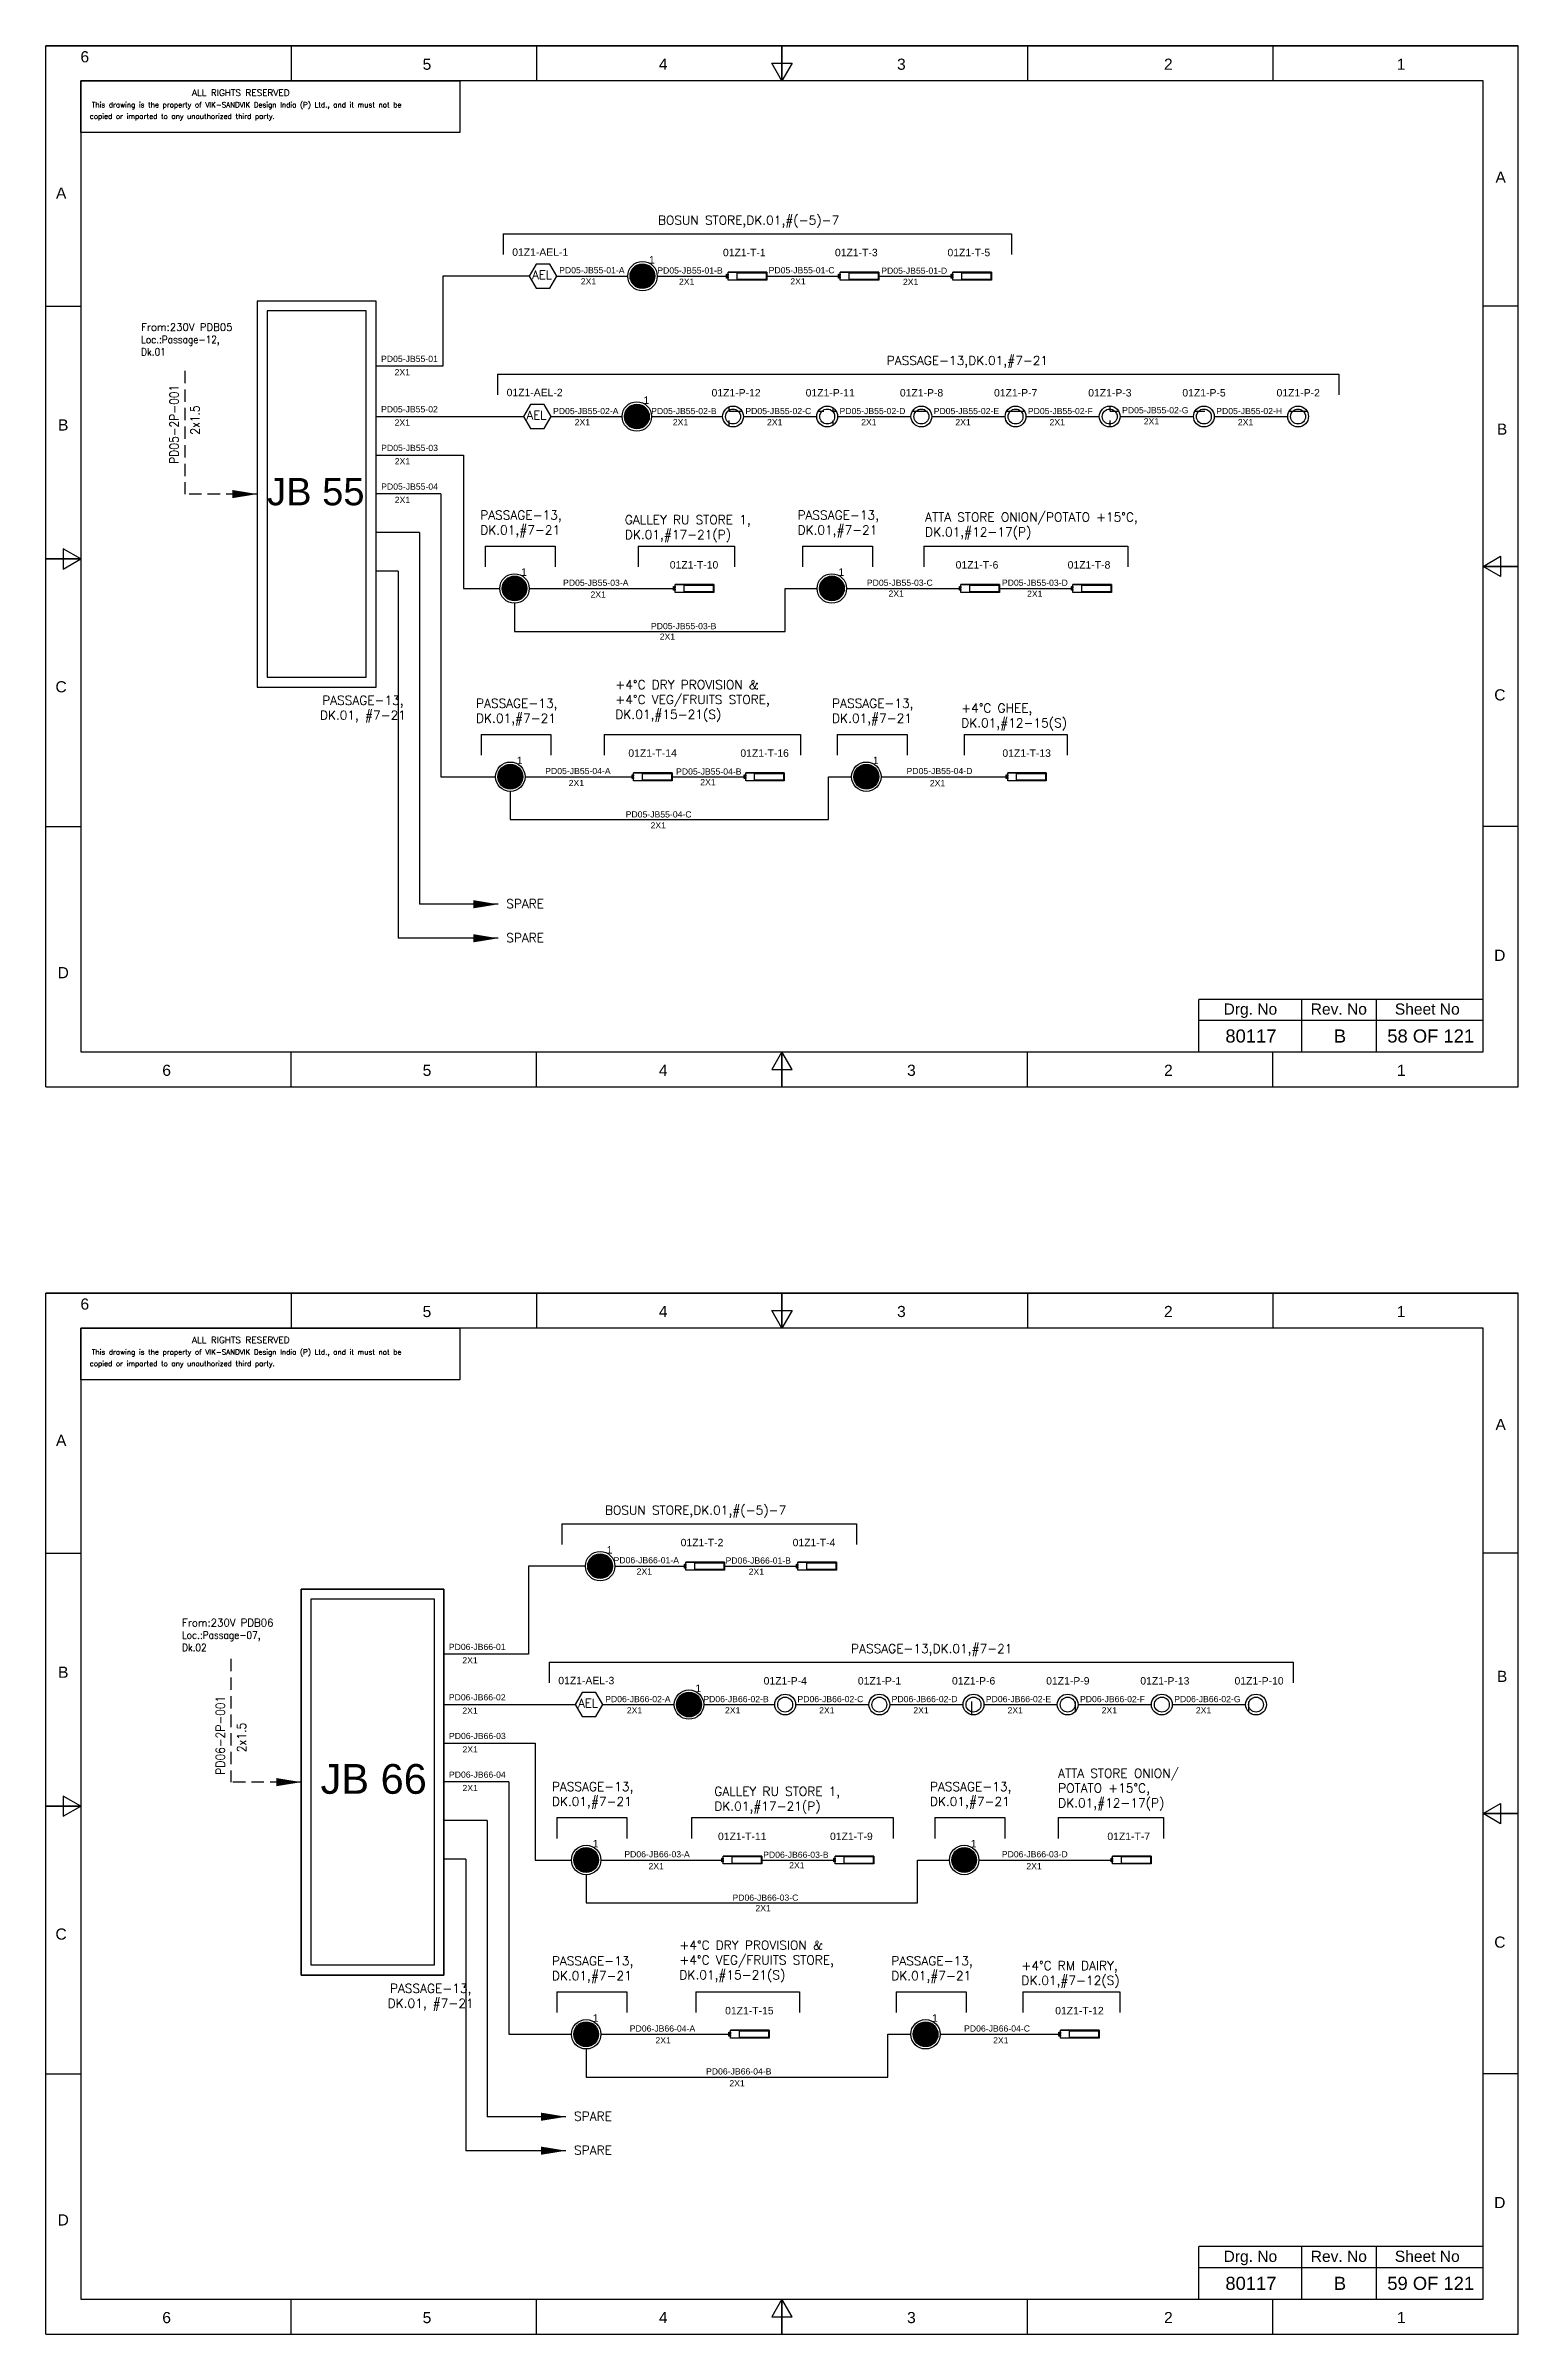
# Model space of a CAD drawing. Header units: inches. Extents: x -3311 to 1429, y -713 to 2436.
# Drawn here: x -3309.1 to -3012.1, y 408.3 to 870 of the extents above; entities that cross this region are included whole.
import ezdxf
from ezdxf.enums import TextEntityAlignment as Align

# ---------------------------------------------------------------- set-up
doc = ezdxf.new("R2010")
doc.units = ezdxf.units.IN
doc.linetypes.add('HIDDEN', pattern=[0.375, 0.25, -0.125])
doc.linetypes.add('SOLID', pattern=[0])
for name, color, linetype, lineweight in [('ELEC_TXT-025', 1, 'Continuous', 25), ('HEL-025', 1, 'Continuous', 25), ('HEL-035', 2, 'Continuous', 35)]:
    doc.layers.add(name, color=color, linetype=linetype, lineweight=lineweight)
doc.layers.add('LINE', color=3, linetype='SOLID')
doc.styles.add('_NORMAL', font='arial.ttf')
doc.styles.add('ROMANS', font='simplex.shx', dxfattribs={"width": 0.88})
doc.styles.get("Standard").update_dxf_attribs({"font": 'arial.ttf'})
doc.dimstyles.get("Standard").update_dxf_attribs({"dimtxt": 0.18, "dimasz": 0.18, "dimexe": 0.18, "dimexo": 0.0625, "dimgap": 0.09, "dimtad": 0, "dimtih": 1, "dimtoh": 1, "dimdec": 4, "dimzin": 0, "dimdsep": 46, "dimtxsty": 'Standard', "dimcen": 0.09, "dimadec": 0, "dimazin": 0, "dimtfac": 1, "dimtdec": 4, "dimtofl": 0, "dimtmove": 0, "dimatfit": 3, "dimfxl": 1, "dimtolj": 1, "dimtzin": 0, "dimarcsym": 0})
pattern_1 = [(0, (0, 0), (0, 6.985), [5.08, -1.905]), (90, (0, 0), (-6.985, 4e-16), [5.08, -1.905])]

# ---------------------------------------------------------------- blocks, each defined once
blk = doc.blocks.new('fr')
at = {"color": 7, "linetype": 'Continuous'}
for p, q in [((33763.99, 4500.4), (33466.99, 4500.4)), ((33466.99, 4500.4), (33763.99, 4500.4)), ((33466.99, 4290.33), (33466.99, 4500.4)), ((33516.49, 4500.4), (33516.49, 4493.33)), ((33565.99, 4500.4), (33565.99, 4493.33)), ((33615.49, 4500.4), (33615.49, 4493.33)), ((33615.49, 4493.33), (33615.49, 4500.4)), ((33615.49, 4500.4), (33615.49, 4493.33)), ((33664.99, 4500.4), (33664.99, 4493.33)), ((33714.49, 4500.4), (33714.49, 4493.33)), ((33763.99, 4290.33), (33763.99, 4500.4)), ((33763.99, 4290.33), (33763.99, 4500.4)), ((33756.92, 4493.33), (33474.06, 4493.33)), ((33474.06, 4493.33), (33474.06, 4297.41)), ((33615.49, 4493.33), (33613.45, 4496.87)), ((33613.45, 4496.87), (33617.53, 4496.87)), ((33617.53, 4496.87), (33615.49, 4493.33)), ((33756.92, 4297.41), (33756.92, 4493.33)), ((33466.99, 4447.89), (33474.06, 4447.89)), ((33763.99, 4447.89), (33756.92, 4447.89)), ((33466.99, 4396.87), (33474.06, 4396.87)), ((33474.06, 4396.87), (33466.99, 4396.87)), ((33466.99, 4396.87), (33474.06, 4396.87)), ((33474.06, 4396.87), (33470.53, 4398.91)), ((33470.53, 4398.91), (33470.53, 4394.83)), ((33470.53, 4394.83), (33474.06, 4396.87)), ((33756.92, 4395.37), (33760.45, 4397.41)), ((33760.45, 4397.41), (33760.45, 4393.33)), ((33763.99, 4395.37), (33756.92, 4395.37)), ((33760.45, 4393.33), (33756.92, 4395.37)), ((33756.92, 4395.37), (33763.99, 4395.37)), ((33763.99, 4395.37), (33756.92, 4395.37)), ((33466.99, 4342.85), (33474.06, 4342.85)), ((33763.99, 4342.85), (33756.92, 4342.85)), ((33474.06, 4297.41), (33756.92, 4297.41)), ((33516.49, 4290.33), (33516.49, 4297.41)), ((33565.99, 4290.33), (33565.99, 4297.41)), ((33615.49, 4297.41), (33613.45, 4293.87)), ((33615.49, 4290.33), (33615.49, 4297.41)), ((33617.53, 4293.87), (33615.49, 4297.41)), ((33615.49, 4297.41), (33615.49, 4290.33)), ((33615.49, 4290.33), (33615.49, 4297.41)), ((33664.99, 4290.33), (33664.99, 4297.41)), ((33714.49, 4290.33), (33714.49, 4297.41)), ((33466.99, 4290.33), (33763.99, 4290.33)), ((33466.99, 4290.33), (33763.99, 4290.33)), ((33613.45, 4293.87), (33617.53, 4293.87))]:
    blk.add_line(p, q, dxfattribs=at)
at = {"color": 7, "style": '_NORMAL'}
for s, p in [('6', (33474.86, 4498.18)), ('5', (33543.88, 4496.68)), ('4', (33591.52, 4496.68)), ('3', (33639.57, 4496.68)), ('2', (33693.41, 4496.68)), ('1', (33740.39, 4496.68)), ('A', (33760.45, 4473.88)), ('A', (33470.1, 4470.68)), ('B', (33470.52, 4423.9)), ('B', (33760.74, 4423.06)), ('C', (33470.08, 4371.07)), ('C', (33760.29, 4369.44)), ('D', (33760.27, 4316.89)), ('D', (33470.51, 4313.39)), ('6', (33491.37, 4293.69)), ('5', (33543.89, 4293.69)), ('4', (33591.53, 4293.69)), ('3', (33641.59, 4293.69)), ('2', (33693.43, 4293.69)), ('1', (33740.41, 4293.69))]:
    blk.add_text(s, height=2.25, dxfattribs=at).set_placement(p, align=Align.MIDDLE_CENTER)
blk = doc.blocks.new('AEL')
at = {"color": 4}
blk.add_lwpolyline([(989.98, -190.09), (992.75, -190.09), (994.14, -187.69), (992.75, -185.28), (989.98, -185.28), (988.59, -187.69)], close=True, dxfattribs=at)
at = {"color": 4, "style": 'ROMANS'}
blk.add_text('AEL', height=1.725, dxfattribs=at).set_placement((989.2, -188.27))
blk = doc.blocks.new('AEL_L')
blk.add_blockref('AEL', (0, 0))
blk.add_attdef('TAG_NO', (986.55, -183.59), '', height=1.5)
blk = doc.blocks.new('FIXED_KEY_SWITCH')
h = blk.add_hatch(color=1)
h.dxf.hatch_style = 1
edge = h.paths.add_edge_path()
edge.add_arc((848.13, 1737.46), 2.5, 0, 360)
at = {"color": 1}
blk.add_circle((848.13, 1737.46), 2.5, dxfattribs=at)
at = {"color": 7, "insert": (849.44, 1741.5), "char_height": 1.5, "attachment_point": 1, "style": '_NORMAL'}
blk.add_mtext_dynamic_manual_height_columns('1', width=1.5, gutter_width=7.5, heights=[0], dxfattribs=at)
blk = doc.blocks.new('SWT')
blk.add_blockref('FIXED_KEY_SWITCH', (0, 0))
blk.add_attdef('TAG_NO', (844.55, 1741.11), '', height=1.5)
blk = doc.blocks.new('2A')
at = {"color": 7, "lineweight": -3, "ltscale": 2.5}
blk.add_line((790.02, 1997.62, -0.03), (782.23, 1997.62, -0.03), dxfattribs=at)
at = {"color": 7, "lineweight": -3, "ltscale": 2.5, "elevation": -0.03}
for points in [[(781.91, 1997.21), (782.23, 1997.21), (782.23, 1996.94), (781.91, 1996.94)], [(781.91, 1996.7), (782.23, 1996.7), (782.23, 1996.44), (781.91, 1996.44)], [(782.23, 1997.62), (790.02, 1997.62), (790.02, 1996.02), (782.23, 1996.02)], [(784.03, 1997.5), (789.88, 1997.5), (789.88, 1996.14), (784.03, 1996.14)]]:
    blk.add_lwpolyline(points, close=True, dxfattribs=at)
blk = doc.blocks.new('LED TUBE LIGHT 30W')
blk.add_blockref('2A', (179.91, -357.89))
blk.add_attdef('TAG_NO.', (962.52, 1642.97), '', height=1.5)
blk = doc.blocks.new('1')
h = blk.add_hatch()
h.set_pattern_fill('ANGLE', color=6)
h.set_pattern_definition(pattern_1)
h.paths.add_polyline_path([(303.23, 2044.43, 1), (306.22, 2044.43, 1)], flags=0)
h.paths.add_polyline_path([(302.63, 2044.43, 1), (306.83, 2044.43, 1)])
h.paths.add_polyline_path([(306.22, 2044.43, -1), (303.23, 2044.43, -1)], flags=16)
h = blk.add_hatch()
h.set_pattern_fill('ANGLE', color=6)
h.set_pattern_definition(pattern_1)
h.paths.add_polyline_path([(303.23, 2044.43, 1), (306.22, 2044.43, 1)])
at = {"color": 6}
for radius in [2.1, 1.5]:
    blk.add_circle((304.73, 2044.43), radius, dxfattribs=at)
blk = doc.blocks.new('LED PENDENT LIGHT 15W')
blk.add_blockref('1', (0, 0))
blk.add_attdef('TAG_NO', (301.63, 2048.1), '', height=1.5)
blk = doc.blocks.new('A$C4BAD7D21')
at = {"layer": 'HEL-025'}
blk.add_lwpolyline([(-34000, 0), (-34000, 2086), (-18714, 2086), (-18714, 0)], close=True, dxfattribs=at)
at = {"layer": 'HEL-025', "style": 'ROMANS'}
for s, p in [('This drawing is the property of VIK-SANDVIK Design India (P) Ltd., and it must not be', (-33558, 1016)), (' copied or imparted to any unauthorized third party.', (-33785, 550))]:
    blk.add_text(s, height=210, dxfattribs=at).set_placement(p)
at = {"layer": 'HEL-035', "style": 'ROMANS'}
blk.add_text('     ALL RIGHTS RESERVED', height=262.5, dxfattribs=at).set_placement((-30497, 1476))

msp = doc.modelspace()

# ---------------------------------------------------------------- linework, layer by layer
for p, q in [((-3216.8, 832.08, -0.05), (-3114.26, 832.08, -0.05)), ((-3229, 823.53), (-3229, 805.38)), ((-3211.55, 823.53), (-3229, 823.53)), ((-3217.92, 803.76, -0.05), (-3048.22, 803.76, -0.05)), ((-3224.77, 787.41), (-3224.77, 760.51)), ((-3229.35, 779.61), (-3242.41, 779.61)), ((-3229.35, 779.61), (-3229.35, 722.53)), ((-3233.66, 771.81), (-3242.41, 771.81)), ((-3233.66, 771.81), (-3233.66, 696.8)), ((-3220.41, 769.06, -0.07), (-3206.32, 769.06, -0.07)), ((-3189.54, 769.06, -0.07), (-3170.14, 769.06, -0.07)), ((-3156.4, 769.06, -0.09), (-3142.31, 769.06, -0.09)), ((-3131.98, 769.06, -0.09), (-3090.83, 769.06, -0.09)), ((-3237.99, 764.01), (-3242.41, 764.01)), ((-3237.99, 764.01), (-3237.99, 689.94)), ((-3214.51, 757.54, -0.02), (-3214.51, 751.86, -0.02)), ((-3159.89, 751.86, -0.02), (-3159.89, 760.51, -0.02)), ((-3214.51, 751.86, -0.02), (-3159.89, 751.86, -0.02)), ((-3221.26, 731.08, -0.08), (-3207.16, 731.08, -0.08)), ((-3196.46, 731.08, -0.08), (-3156.85, 731.08, -0.08)), ((-3149.44, 731.08, -0.04), (-3135.34, 731.08, -0.04)), ((-3123.79, 731.08, -0.04), (-3103.05, 731.08, -0.04)), ((-3151.17, 713.87, -0.03), (-3151.17, 722.53, 0.02)), ((-3215.36, 719.55, -0.03), (-3215.36, 713.87, -0.03)), ((-3215.36, 713.87, -0.03), (-3151.17, 713.87, -0.03)), ((-3204.98, 571.8, -0.05), (-3145.52, 571.8, -0.05)), ((-3211.69, 563.25), (-3211.69, 545.5)), ((-3200.21, 563.25), (-3211.69, 563.25)), ((-3207.51, 543.88, -0.05), (-3057.43, 543.88, -0.05)), ((-3210.32, 527.53), (-3210.32, 503.97)), ((-3215.68, 519.73), (-3228.74, 519.73)), ((-3215.68, 519.73), (-3215.68, 468.81)), ((-3205.96, 512.52, -0.07), (-3191.86, 512.52, -0.07)), ((-3178.83, 512.52, -0.07), (-3138.15, 512.52, -0.07)), ((-3129.71, 512.52, -0.09), (-3115.62, 512.52, -0.09)), ((-3104.86, 512.52, -0.09), (-3083.61, 512.52, -0.09)), ((-3220, 511.92), (-3228.74, 511.92)), ((-3220, 511.92), (-3220, 452.17)), ((-3224.33, 504.12), (-3228.74, 504.12)), ((-3224.33, 504.12), (-3224.33, 445.32)), ((-3133.2, 495.32, -0.02), (-3133.2, 503.97, -0.02)), ((-3200.06, 501, -0.02), (-3200.06, 495.32, -0.02)), ((-3200.06, 495.32, -0.02), (-3133.2, 495.32, -0.02)), ((-3205.96, 477.36, -0.07), (-3191.86, 477.36, -0.07)), ((-3177.91, 477.36, -0.07), (-3157.05, 477.36, -0.07)), ((-3137.5, 477.36, -0.03), (-3123.4, 477.36, -0.03)), ((-3111.99, 477.36, -0.03), (-3092.4, 477.36, -0.03)), ((-3139.23, 460.16, -0.02), (-3139.23, 468.81, 0.03)), ((-3200.06, 465.84, -0.02), (-3200.06, 460.16, -0.02)), ((-3200.06, 460.16, -0.02), (-3139.23, 460.16, -0.02))]:
    msp.add_line(p, q)
at = {"color": 7, "linetype": 'Continuous'}
for p, q in [((-3019.13, 677.61), (-3076.45, 677.61)), ((-3076.45, 667.01), (-3076.45, 677.61)), ((-3055.68, 667.01), (-3055.68, 677.61)), ((-3040.66, 667.01), (-3040.66, 677.61)), ((-3076.45, 673.43), (-3019.13, 673.43)), ((-3019.13, 425.96), (-3076.45, 425.96)), ((-3076.45, 415.36), (-3076.45, 425.96)), ((-3055.68, 415.36), (-3055.68, 425.96)), ((-3040.66, 415.36), (-3040.66, 425.96)), ((-3076.45, 421.77), (-3019.13, 421.77))]:
    msp.add_line(p, q, dxfattribs=at)
for points in [[(-3242.41, 818.51), (-3266.41, 818.51), (-3266.41, 740.61), (-3242.41, 740.61)], [(-3244.41, 816.51), (-3264.41, 816.51), (-3264.41, 742.61), (-3244.41, 742.61)]]:
    msp.add_lwpolyline(points, close=True)
at = {"linetype": 'HIDDEN', "ltscale": 10}
for points in [[(-3281.03, 804.44), (-3281.03, 779.56)], [(-3271.76, 544.55), (-3271.76, 519.68)]]:
    msp.add_lwpolyline(points, dxfattribs=at)
at = {"layer": 'LINE', "color": 0}
for p, q in [((-3216.8, 832.08, -0.05), (-3216.8, 827.89, -0.05)), ((-3114.26, 832.08, -0.05), (-3114.26, 827.89, -0.05)), ((-3206, 823.53), (-3191.68, 823.53)), ((-3185.73, 823.53), (-3171.41, 823.53)), ((-3163.61, 823.53), (-3148.81, 823.53)), ((-3141.02, 823.53), (-3126.12, 823.53)), ((-3229, 805.38), (-3242.41, 805.38)), ((-3217.92, 803.76, -0.05), (-3217.92, 799.57, -0.05)), ((-3048.22, 803.76, -0.05), (-3048.22, 799.57, -0.05)), ((-3242.41, 795.21), (-3212.68, 795.21)), ((-3207.13, 795.21), (-3192.81, 795.21)), ((-3186.86, 795.21), (-3172.54, 795.21)), ((-3168.34, 795.21, -0.03), (-3153.54, 795.21, -0.03)), ((-3149.34, 795.21, -0.05), (-3134.54, 795.21, -0.05)), ((-3130.34, 795.21, -0.08), (-3115.55, 795.21, -0.08)), ((-3111.35, 795.21, -0.11), (-3096.55, 795.21, -0.11)), ((-3092.35, 795.21, -0.14), (-3077.56, 795.21, -0.14)), ((-3073.36, 795.21, -0.16), (-3058.56, 795.21, -0.16)), ((-3242.41, 787.41), (-3224.77, 787.41)), ((-3220.41, 769.06, -0.07), (-3220.41, 764.87, -0.07)), ((-3206.32, 769.06, -0.07), (-3206.32, 764.87, -0.07)), ((-3189.54, 769.06, -0.07), (-3189.54, 764.87, -0.07)), ((-3170.14, 769.06, -0.07), (-3170.14, 764.87, -0.07)), ((-3156.4, 769.06, -0.09), (-3156.4, 764.87, -0.09)), ((-3142.31, 769.06, -0.09), (-3142.31, 764.87, -0.09)), ((-3131.98, 769.06, -0.09), (-3131.98, 764.87, -0.09)), ((-3090.83, 769.06, -0.09), (-3090.83, 764.87, -0.09)), ((-3224.77, 760.51), (-3217.49, 760.51, -0.01)), ((-3211.54, 760.51, -0.02), (-3182.13, 760.51, -0.02)), ((-3159.89, 760.51, -0.02), (-3153.48, 760.51, -0.03)), ((-3147.53, 760.51, -0.03), (-3124.47, 760.51, -0.03)), ((-3116.67, 760.51, -0.03), (-3101.88, 760.51, -0.03)), ((-3221.26, 731.08, -0.08), (-3221.26, 726.89, -0.08)), ((-3207.16, 731.08, -0.08), (-3207.16, 726.89, -0.08)), ((-3196.46, 731.08, -0.08), (-3196.46, 726.89, -0.08)), ((-3156.85, 731.08, -0.08), (-3156.85, 726.89, -0.08)), ((-3149.44, 731.08, -0.04), (-3149.44, 726.89, -0.04)), ((-3135.34, 731.08, -0.04), (-3135.34, 726.89, -0.04)), ((-3123.79, 731.08, -0.04), (-3123.79, 726.89, -0.04)), ((-3103.05, 731.08, -0.04), (-3103.05, 726.89, -0.04)), ((-3229.35, 722.53, -0.01), (-3218.33, 722.53, -0.03)), ((-3212.39, 722.53, -0.03), (-3190.49, 722.53, -0.03)), ((-3182.69, 722.53, -0.03), (-3167.89, 722.53, -0.03)), ((-3151.17, 722.53, 0.02), (-3146.51, 722.53, 0.01)), ((-3140.56, 722.53, 0.01), (-3115.04, 722.53, 0.01)), ((-3204.98, 571.8, -0.05), (-3204.98, 567.61, -0.05)), ((-3145.52, 571.8, -0.05), (-3145.52, 567.61, -0.05)), ((-3194.26, 563.25), (-3179.94, 563.25)), ((-3172.14, 563.25), (-3157.35, 563.25)), ((-3257.55, 558.63), (-3257.55, 480.73)), ((-3228.74, 558.63), (-3257.55, 558.63)), ((-3228.74, 480.73), (-3228.74, 558.63)), ((-3211.69, 545.5), (-3228.74, 545.5)), ((-3207.51, 543.88, -0.05), (-3207.51, 539.69, -0.05)), ((-3057.43, 543.88, -0.05), (-3057.43, 539.69, -0.05)), ((-3228.74, 535.33), (-3202.27, 535.33)), ((-3196.72, 535.33), (-3182.29, 535.33)), ((-3176.34, 535.33), (-3162.02, 535.33)), ((-3157.82, 535.33, -0.03), (-3143.03, 535.33, -0.03)), ((-3138.83, 535.33, -0.05), (-3124.03, 535.33, -0.05)), ((-3119.83, 535.33, -0.08), (-3105.03, 535.33, -0.08)), ((-3100.83, 535.33, -0.11), (-3086.04, 535.33, -0.11)), ((-3081.84, 535.33, -0.14), (-3067.04, 535.33, -0.14)), ((-3228.74, 527.53), (-3210.32, 527.53)), ((-3205.96, 512.52, -0.07), (-3205.96, 508.33, -0.07)), ((-3191.86, 512.52, -0.07), (-3191.86, 508.33, -0.07)), ((-3178.83, 512.52, -0.07), (-3178.83, 508.33, -0.07)), ((-3138.15, 512.52, -0.07), (-3138.15, 508.33, -0.07)), ((-3129.71, 512.52, -0.09), (-3129.71, 508.33, -0.09)), ((-3115.62, 512.52, -0.09), (-3115.62, 508.33, -0.09)), ((-3104.86, 512.52, -0.09), (-3104.86, 508.33, -0.09)), ((-3083.61, 512.52, -0.09), (-3083.61, 508.33, -0.09)), ((-3210.32, 503.97), (-3203.03, 503.97, -0.01)), ((-3197.09, 503.97, -0.02), (-3172.41, 503.97, -0.02)), ((-3164.61, 503.97, -0.02), (-3149.81, 503.97, -0.02)), ((-3133.2, 503.97, -0.02), (-3126.79, 503.97, -0.03)), ((-3120.84, 503.97, -0.03), (-3093.87, 503.97, -0.03)), ((-3257.55, 480.73), (-3228.74, 480.73)), ((-3205.96, 477.36, -0.07), (-3205.96, 473.17, -0.07)), ((-3191.86, 477.36, -0.07), (-3191.86, 473.17, -0.07)), ((-3177.91, 477.36, -0.07), (-3177.91, 473.17, -0.07)), ((-3157.05, 477.36, -0.07), (-3157.05, 473.17, -0.07)), ((-3137.5, 477.36, -0.03), (-3137.5, 473.17, -0.03)), ((-3123.4, 477.36, -0.03), (-3123.4, 473.17, -0.03)), ((-3111.99, 477.36, -0.03), (-3111.99, 473.17, -0.03)), ((-3092.4, 477.36, -0.03), (-3092.4, 473.17, -0.03)), ((-3215.68, 468.81, 0.01), (-3203.03, 468.81, -0.01)), ((-3197.09, 468.81, -0.02), (-3170.97, 468.81, -0.02)), ((-3139.23, 468.81, 0.03), (-3134.57, 468.81, 0.02)), ((-3128.62, 468.81, 0.02), (-3104.39, 468.81, 0.02))]:
    msp.add_line(p, q, dxfattribs=at)
for points in [[(-3257.55, 558.63), (-3228.74, 558.63), (-3228.74, 480.73), (-3257.55, 480.73)], [(-3255.55, 556.63), (-3230.74, 556.63), (-3230.74, 482.73), (-3255.55, 482.73)]]:
    msp.add_lwpolyline(points, close=True, dxfattribs=at)
for centre in [(-3188.7, 823.53), (-3189.83, 795.21), (-3214.51, 760.51, -0.02), (-3150.5, 760.51, -0.03), (-3215.36, 722.53, -0.03), (-3143.54, 722.53, 0.01), (-3197.24, 563.25), (-3179.32, 535.33), (-3200.06, 503.97, -0.02), (-3123.81, 503.97, -0.03), (-3200.06, 468.81, -0.02), (-3131.6, 468.81, 0.02)]:
    msp.add_circle(centre, 2.97, dxfattribs=at)

# ---------------------------------------------------------------- block references
for name, p in [('fr', (-36776.05, -3630.39)), ('SWT', (-4036.83, -913.93)), ('SWT', (-4037.96, -942.25)), ('SWT', (-4062.64, -976.94, -0.02)), ('SWT', (-3998.63, -976.94, -0.03)), ('SWT', (-4063.49, -1014.93, -0.03)), ('SWT', (-3991.67, -1014.93, 0.01)), ('fr', (-36776.05, -3882.04)), ('SWT', (-4045.37, -1174.21)), ('SWT', (-4027.45, -1202.13)), ('SWT', (-4048.19, -1233.49, -0.02)), ('SWT', (-3971.94, -1233.49, -0.03)), ('SWT', (-4048.19, -1268.65, -0.02)), ('SWT', (-3979.73, -1268.65, 0.02))]:
    msp.add_blockref(name, p)
ref = msp.add_blockref('AEL_L', (-4200.14, 1011.22))
ref.add_attrib('TAG_NO', '01Z1-AEL-1', (-3214.97, 827.63), dxfattribs={"color": 4, "height": 1.5})
ref = msp.add_blockref('LED TUBE LIGHT 30W', (-4133.54, -815.4, 0.03))
ref.add_attrib('TAG_NO.', '01Z1-T-1', (-3172.47, 827.55, 0.03), dxfattribs={"height": 1.5})
ref = msp.add_blockref('LED TUBE LIGHT 30W', (-4110.95, -815.4, 0.03))
ref.add_attrib('TAG_NO.', '01Z1-T-3', (-3149.88, 827.55, 0.03), dxfattribs={"height": 1.5})
ref = msp.add_blockref('LED TUBE LIGHT 30W', (-4088.25, -815.4, 0.03))
ref.add_attrib('TAG_NO.', '01Z1-T-5', (-3127.18, 827.55, 0.03), dxfattribs={"height": 1.5})
ref = msp.add_blockref('AEL_L', (-4201.27, 982.9))
ref.add_attrib('TAG_NO', '01Z1-AEL-2', (-3216.1, 799.31), dxfattribs={"color": 4, "height": 1.5})
ref = msp.add_blockref('LED PENDENT LIGHT 15W', (-3475.16, -1249.22, -0.03))
ref.add_attrib('TAG_NO', '01Z1-P-12', (-3174.77, 799.25, -0.03), dxfattribs={"height": 1.5})
ref = msp.add_blockref('LED PENDENT LIGHT 15W', (-3456.17, -1249.22, -0.05))
ref.add_attrib('TAG_NO', '01Z1-P-11', (-3155.78, 799.25, -0.05), dxfattribs={"height": 1.5})
ref = msp.add_blockref('LED PENDENT LIGHT 15W', (-3437.17, -1249.22, -0.08))
ref.add_attrib('TAG_NO', '01Z1-P-8', (-3136.78, 799.25, -0.08), dxfattribs={"height": 1.5})
ref = msp.add_blockref('LED PENDENT LIGHT 15W', (-3418.18, -1249.22, -0.11))
ref.add_attrib('TAG_NO', '01Z1-P-7', (-3117.79, 799.25, -0.11), dxfattribs={"height": 1.5})
ref = msp.add_blockref('LED PENDENT LIGHT 15W', (-3399.18, -1249.22, -0.14))
ref.add_attrib('TAG_NO', '01Z1-P-3', (-3098.79, 799.25, -0.14), dxfattribs={"height": 1.5})
ref = msp.add_blockref('LED PENDENT LIGHT 15W', (-3380.19, -1249.22, -0.16))
ref.add_attrib('TAG_NO', '01Z1-P-5', (-3079.8, 799.25, -0.16), dxfattribs={"height": 1.5})
ref = msp.add_blockref('LED PENDENT LIGHT 15W', (-3361.19, -1249.22, -0.19))
ref.add_attrib('TAG_NO', '01Z1-P-2', (-3060.8, 799.25, -0.19), dxfattribs={"height": 1.5})
ref = msp.add_blockref('LED TUBE LIGHT 30W', (-4144.26, -878.41, 0.01))
ref.add_attrib('TAG_NO.', '01Z1-T-10', (-3183.19, 764.53, 0.01), dxfattribs={"height": 1.5})
ref = msp.add_blockref('LED TUBE LIGHT 30W', (-4086.6, -878.41, -0.01))
ref.add_attrib('TAG_NO.', '01Z1-T-6', (-3125.53, 764.53, -0.01), dxfattribs={"height": 1.5})
ref = msp.add_blockref('LED TUBE LIGHT 30W', (-4064.01, -878.41, -0.01))
ref.add_attrib('TAG_NO.', '01Z1-T-8', (-3102.94, 764.53, -0.01), dxfattribs={"height": 1.5})
ref = msp.add_blockref('LED TUBE LIGHT 30W', (-4152.62, -916.4, 0))
ref.add_attrib('TAG_NO.', '01Z1-T-14', (-3191.55, 726.55, 0), dxfattribs={"height": 1.5})
ref = msp.add_blockref('LED TUBE LIGHT 30W', (-4130.02, -916.4, 0))
ref.add_attrib('TAG_NO.', '01Z1-T-16', (-3168.95, 726.55, 0), dxfattribs={"height": 1.5})
ref = msp.add_blockref('LED TUBE LIGHT 30W', (-4077.17, -916.4, 0.04))
ref.add_attrib('TAG_NO.', '01Z1-T-13', (-3116.1, 726.55, 0.04), dxfattribs={"height": 1.5})
ref = msp.add_blockref('LED TUBE LIGHT 30W', (-4142.07, -1075.67, 0.03))
ref.add_attrib('TAG_NO.', '01Z1-T-2', (-3181, 567.27, 0.03), dxfattribs={"height": 1.5})
ref = msp.add_blockref('LED TUBE LIGHT 30W', (-4119.48, -1075.67, 0.03))
ref.add_attrib('TAG_NO.', '01Z1-T-4', (-3158.41, 567.27, 0.03), dxfattribs={"height": 1.5})
ref = msp.add_blockref('AEL_L', (-4190.86, 723.02))
ref.add_attrib('TAG_NO', '01Z1-AEL-3', (-3205.68, 539.43), dxfattribs={"color": 4, "height": 1.5})
ref = msp.add_blockref('LED PENDENT LIGHT 15W', (-3464.65, -1509.1, -0.03))
ref.add_attrib('TAG_NO', '01Z1-P-4', (-3164.26, 539.37, -0.03), dxfattribs={"height": 1.5})
ref = msp.add_blockref('LED PENDENT LIGHT 15W', (-3445.65, -1509.1, -0.05))
ref.add_attrib('TAG_NO', '01Z1-P-1', (-3145.26, 539.37, -0.05), dxfattribs={"height": 1.5})
ref = msp.add_blockref('LED PENDENT LIGHT 15W', (-3426.66, -1509.1, -0.08))
ref.add_attrib('TAG_NO', '01Z1-P-6', (-3126.27, 539.37, -0.08), dxfattribs={"height": 1.5})
ref = msp.add_blockref('LED PENDENT LIGHT 15W', (-3407.66, -1509.1, -0.11))
ref.add_attrib('TAG_NO', '01Z1-P-9', (-3107.27, 539.37, -0.11), dxfattribs={"height": 1.5})
ref = msp.add_blockref('LED PENDENT LIGHT 15W', (-3388.67, -1509.1, -0.14))
ref.add_attrib('TAG_NO', '01Z1-P-13', (-3088.28, 539.37, -0.14), dxfattribs={"height": 1.5})
ref = msp.add_blockref('LED PENDENT LIGHT 15W', (-3369.67, -1509.1, -0.16))
ref.add_attrib('TAG_NO', '01Z1-P-10', (-3069.28, 539.37, -0.16), dxfattribs={"height": 1.5})
ref = msp.add_blockref('LED TUBE LIGHT 30W', (-4134.54, -1134.96, 0.01))
ref.add_attrib('TAG_NO.', '01Z1-T-11', (-3173.47, 507.99, 0.01), dxfattribs={"height": 1.5})
ref = msp.add_blockref('LED TUBE LIGHT 30W', (-4111.94, -1134.96, 0.01))
ref.add_attrib('TAG_NO.', '01Z1-T-9', (-3150.87, 507.99, 0.01), dxfattribs={"height": 1.5})
ref = msp.add_blockref('LED TUBE LIGHT 30W', (-4056, -1134.96, -0.01))
ref.add_attrib('TAG_NO.', '01Z1-T-7', (-3094.93, 507.99, -0.01), dxfattribs={"height": 1.5})
ref = msp.add_blockref('LED TUBE LIGHT 30W', (-4133.1, -1170.12, 0.01))
ref.add_attrib('TAG_NO.', '01Z1-T-15', (-3172.03, 472.83, 0.01), dxfattribs={"height": 1.5})
ref = msp.add_blockref('LED TUBE LIGHT 30W', (-4066.52, -1170.12, 0.05))
ref.add_attrib('TAG_NO.', '01Z1-T-12', (-3105.45, 472.83, 0.05), dxfattribs={"height": 1.5})
at = {"layer": 'ELEC_TXT-025', "color": 0, "xscale": 0.005, "yscale": 0.005, "zscale": 0.005}
for p in [(-3131.98, 852.51), (-3131.98, 600.86)]:
    msp.add_blockref('A$C4BAD7D21', p, dxfattribs=at)

# ---------------------------------------------------------------- texts
at = {"color": 7}
for s, p in [('PD05-JB55-01-A', (-3205.51, 824.1)), ('2X1', (-3201.14, 821.85)), ('PD05-JB55-01-B', (-3185.71, 824.05, -0.03)), ('2X1', (-3181.34, 821.79, -0.03)), ('PD05-JB55-01-C', (-3163.25, 824.1, -0.03)), ('2X1', (-3158.88, 821.85)), ('PD05-JB55-01-D', (-3140.53, 824.01)), ('2X1', (-3136.16, 821.75)), ('PD05-JB55-01', (-3241.43, 806.22)), ('2X1', (-3238.7, 803.53)), ('PD05-JB55-02', (-3241.43, 796.05)), ('2X1', (-3238.7, 793.36)), ('PD05-JB55-02-A', (-3206.74, 795.69)), ('2X1', (-3202.37, 793.44)), ('PD05-JB55-02-B', (-3186.95, 795.69, -0.03)), ('2X1', (-3182.58, 793.44, -0.03)), ('PD05-JB55-02-C', (-3167.95, 795.69, -0.03)), ('2X1', (-3163.58, 793.44, -0.03)), ('PD05-JB55-02-D', (-3148.96, 795.69, -0.05)), ('2X1', (-3144.59, 793.44, -0.05)), ('PD05-JB55-02-E', (-3129.96, 795.69, -0.08)), ('2X1', (-3125.59, 793.44, -0.08)), ('PD05-JB55-02-F', (-3110.97, 795.69, -0.11)), ('2X1', (-3106.59, 793.44, -0.11)), ('PD05-JB55-02-G', (-3091.96, 795.85, -0.16)), ('2X1', (-3087.59, 793.6, -0.16)), ('PD05-JB55-02-H', (-3072.97, 795.69, -0.16)), ('2X1', (-3068.6, 793.44, -0.16)), ('PD05-JB55-03', (-3241.4, 788.25)), ('2X1', (-3238.67, 785.56)), ('PD05-JB55-04', (-3241.4, 780.45)), ('2X1', (-3238.67, 777.76)), ('PD05-JB55-03-A', (-3204.72, 761.05, 0.04)), ('PD05-JB55-03-C', (-3143.44, 761.05, 0.02)), ('PD05-JB55-03-D', (-3116.2, 761.05, 0.02)), ('2X1', (-3199.19, 758.66, -0.02)), ('2X1', (-3139.08, 758.86, -0.03)), ('2X1', (-3111.13, 758.83, -0.03)), ('PD05-JB55-03-B', (-3186.99, 752.3, 0.04)), ('2X1', (-3185.22, 750.17, -0.02)), ('PD05-JB55-04-A', (-3208.32, 723.06, 0.02)), ('2X1', (-3203.59, 720.64, -0.03)), ('PD05-JB55-04-B', (-3181.92, 722.96, 0.02)), ('2X1', (-3177.04, 720.81, -0.03)), ('PD05-JB55-04-D', (-3135.44, 723.06, 0.06)), ('2X1', (-3130.74, 720.61, 0.01)), ('PD05-JB55-04-C', (-3192.09, 714.31, 0.02)), ('2X1', (-3187.07, 712.09, -0.03)), ('PD06-JB66-01-A', (-3194.53, 563.83)), ('PD06-JB66-01-B', (-3171.94, 563.77, -0.03)), ('2X1', (-3189.88, 561.57)), ('2X1', (-3167.28, 561.52, -0.03)), ('PD06-JB66-01', (-3227.76, 546.34)), ('2X1', (-3225.03, 543.64)), ('PD06-JB66-02', (-3227.76, 536.17)), ('PD06-JB66-02-A', (-3196.23, 535.81)), ('PD06-JB66-02-B', (-3176.43, 535.81)), ('PD06-JB66-02-C', (-3157.44, 535.81, -0.05)), ('PD06-JB66-02-D', (-3138.44, 535.81, -0.08)), ('PD06-JB66-02-E', (-3119.45, 535.81, -0.08)), ('PD06-JB66-02-F', (-3100.45, 535.81, -0.11)), ('PD06-JB66-02-G', (-3081.45, 535.81, -0.16)), ('2X1', (-3225.03, 533.48)), ('2X1', (-3191.86, 533.55)), ('2X1', (-3172.06, 533.55)), ('2X1', (-3153.07, 533.55, -0.03)), ('2X1', (-3134.07, 533.55, -0.08)), ('2X1', (-3115.07, 533.55, -0.08)), ('2X1', (-3096.08, 533.55, -0.11)), ('2X1', (-3077.08, 533.55, -0.14)), ('PD06-JB66-03', (-3227.73, 528.37)), ('2X1', (-3225, 525.67)), ('PD06-JB66-04', (-3227.73, 520.57)), ('2X1', (-3225, 517.87)), ('PD06-JB66-03-A', (-3192.36, 504.51, 0.04)), ('2X1', (-3187.49, 502.11, -0.02)), ('PD06-JB66-03-B', (-3164.36, 504.41, 0.04)), ('2X1', (-3159.11, 502.28, -0.02)), ('PD06-JB66-03-D', (-3116.22, 504.51, 0.02)), ('2X1', (-3111.27, 502.11, -0.03)), ('PD06-JB66-03-C', (-3170.55, 495.75, 0.04)), ('2X1', (-3165.92, 493.63, -0.02)), ('PD06-JB66-04-A', (-3191.26, 469.35, 0.04)), ('2X1', (-3186.09, 466.96, -0.02)), ('PD06-JB66-04-C', (-3123.83, 469.35, 0.08)), ('2X1', (-3117.98, 466.96, 0.02)), ('PD06-JB66-04-B', (-3175.88, 460.69, 0.04)), ('2X1', (-3171.17, 458.3, -0.02))]:
    msp.add_text(s, height=1.25, dxfattribs=at).set_placement(p)
at = {"color": 7, "lineweight": 30}
for s, height, p in [('JB 55 ', 5.5, (-3253.52, 780.05)), ('JB 66 ', 6, (-3241.75, 520.33))]:
    msp.add_text(s, height=height, dxfattribs=at).set_placement(p, align=Align.MIDDLE_CENTER)
at = {"color": 7}
for s, height, p in [('Drg. No', 2.246, (-3066.08, 675.66)), ('Rev. No', 2.246, (-3048.24, 675.66)), ('Sheet No', 2.246, (-3030.4, 675.66)), ('80117', 2.653, (-3065.97, 670.22)), ('B', 2.65, (-3048, 670.22)), ('58 OF 121', 2.653, (-3029.71, 670.22)), ('Drg. No', 2.246, (-3066.08, 424.01)), ('Rev. No', 2.246, (-3048.24, 424.01)), ('Sheet No', 2.246, (-3030.4, 424.01)), ('80117', 2.653, (-3065.97, 418.56)), ('B', 2.65, (-3048, 418.56)), ('59 OF 121', 2.653, (-3029.71, 418.56))]:
    msp.add_text(s, height=height, dxfattribs=at).set_placement(p, align=Align.MIDDLE_CENTER)
at = {"color": 7, "char_height": 1.8, "attachment_point": 1, "style": '_NORMAL'}
for s, insert, width in [('{\\Fromans|c0;\\C2;BOSUN STORE,DK.01,#(-5)-7}', (-3185.59, 835.72, 0.22), 74.1776), ('{\\Fromans|c0;\\C2;PASSAGE-13,DK.01,#7-21}', (-3139.44, 807.41, 0.22), 40.2117), ('{\\Fromans|c0;\\C2;PASSAGE-13,\\PDK.01,#7-21}', (-3221.43, 776.22, 0.2), 40.2117), ('{\\Fromans|c0;\\C2;PASSAGE-13,\\PDK.01,#7-21}', (-3157.43, 776.22, 0.18), 40.2117), ('{\\Fromans|c0;\\C2;ATTA STORE ONION/POTATO +15%%DC,\\PDK.01,#12-17(P)}', (-3131.69, 775.82, 0.18), 74.1776), ('{\\Fromans|c0;\\C2;GALLEY RU STORE 1,\\PDK.01,#17-21(P)}', (-3192.26, 775.28, 0.2), 74.1776), ('{\\Fromans|c0;\\C2;+4%%DC DRY PROVISION & \\P+4%%DC VEG/FRUITS STORE,\\PDK.01,#15-21(S)}', (-3194.17, 742.01, 0.19), 74.1776), ('{\\Fromans|c0;\\C2;PASSAGE-13,\\PDK.01,#7-21}', (-3222.28, 738.24, 0.19), 40.2117), ('{\\Fromans|c0;\\C2;PASSAGE-13,\\PDK.01,#7-21}', (-3150.46, 738.24, 0.23), 40.2117), ('{\\Fromans|c0;\\C2;+4%%DC GHEE,\\PDK.01,#12-15(S)}', (-3124.42, 737.29, 0.23), 74.1776), ('{\\Fromans|c0;\\C2;SPARE}', (-3216.19, 697.8), 8.1658), ('{\\Fromans|c0;\\C2;SPARE}', (-3216.19, 690.94), 8.1658), ('{\\Fromans|c0;\\C2;BOSUN STORE,DK.01,#(-5)-7}', (-3196.28, 575.45, 0.22), 74.1776), ('{\\Fromans|c0;\\C2;PASSAGE-13,DK.01,#7-21}', (-3146.63, 547.52, 0.22), 40.2117), ('{\\Fromans|c0;\\C2;ATTA STORE ONION/\\PPOTATO +15%%DC,\\PDK.01,#12-17(P)}', (-3104.86, 522.38, 0.18), 74.1776), ('{\\Fromans|c0;\\C2;PASSAGE-13,\\PDK.01,#7-21}', (-3206.98, 519.68, 0.2), 40.2117), ('{\\Fromans|c0;\\C2;GALLEY RU STORE 1,\\PDK.01,#17-21(P)}', (-3174.22, 518.73, 0.2), 74.1776), ('{\\Fromans|c0;\\C2;PASSAGE-13,\\PDK.01,#7-21}', (-3130.73, 519.68, 0.18), 40.2117), ('{\\Fromans|c0;\\C2;+4%%DC DRY PROVISION & \\P+4%%DC VEG/FRUITS STORE,\\PDK.01,#15-21(S)}', (-3181.25, 487.69, 0.2), 37.9729), ('{\\Fromans|c0;\\C2;PASSAGE-13,\\PDK.01,#7-21}', (-3206.98, 484.52, 0.2), 40.2117), ('{\\Fromans|c0;\\C2;PASSAGE-13,\\PDK.01,#7-21}', (-3138.52, 484.52, 0.24), 40.2117), ('{\\Fromans|c0;\\C2;+4%%DC RM DAIRY,\\PDK.01,#7-12(S)}', (-3112.26, 483.57, 0.24), 74.1776), ('{\\Fromans|c0;\\C2;SPARE}', (-3202.52, 453.17), 8.1658), ('{\\Fromans|c0;\\C2;SPARE}', (-3202.52, 446.32), 8.1658)]:
    msp.add_mtext(s, dxfattribs=dict(at, insert=insert, width=width))
at = {"color": 7, "char_height": 1.5, "width": 36.8884, "attachment_point": 1}
for s, insert in [('{\\Fromans|c0;\\C2;From:230V PDB05 \\P\\Fsimplex|c0;\\W0.88;Loc.:Passage-12,      \\PDk.01}', (-3289.83, 813.99)), ('{\\Fromans|c0;\\C2;From:230V PDB06 \\P\\Fsimplex|c0;\\W0.88;Loc.:Passage-07,      \\PDk.02}', (-3281.58, 552.6))]:
    msp.add_mtext(s, dxfattribs=dict(at, insert=insert))
at = {"color": 7, "char_height": 1.8, "width": 17.1296, "attachment_point": 1, "rotation": 90, "style": '_NORMAL'}
for s, insert in [('{\\Fromans|c0;\\W0.88;PD05-2P-001}', (-3284.08, 785.66)), ('{\\Fromans|c0;\\W0.88;PD06-2P-001}', (-3274.75, 521.17))]:
    msp.add_mtext(s, dxfattribs=dict(at, insert=insert))
at = {"color": 7, "char_height": 1.8, "attachment_point": 1, "rotation": 90, "style": '_NORMAL'}
for insert in [(-3279.84, 791.54), (-3270.47, 525.73)]:
    msp.add_mtext('{\\Fsimplex|c0;\\W0.88;2x1.5}', dxfattribs=dict(at, insert=insert))
at = {"color": 7, "char_height": 1.8, "attachment_point": 1, "style": '_NORMAL'}
for insert in [(-3253.93, 738.85), (-3240.26, 478.96)]:
    msp.add_mtext('\\pxqc;{\\Fromans|c0;\\C2;PASSAGE-13, \\PDK.01, #7-21}', dxfattribs=dict(at, insert=insert))

# ---------------------------------------------------------------- leaders
at = {"linetype": 'HIDDEN', "ltscale": 10}
for points in [[(-3266.41, 779.56), (-3281.03, 779.56)], [(-3257.55, 519.68), (-3271.76, 519.68)]]:
    msp.add_leader(points, dimstyle='Standard', override={"dimasz": 5, "dimarcsym": 1}, dxfattribs=at)
for points in [[(-3217.81, 696.8), (-3233.66, 696.8)], [(-3217.81, 689.94), (-3237.99, 689.94)], [(-3204.14, 452.17), (-3220, 452.17)], [(-3204.14, 445.32), (-3224.33, 445.32)]]:
    msp.add_leader(points, dimstyle='Standard', override={"dimasz": 5, "dimarcsym": 1})

doc.saveas('drawing.dxf')
